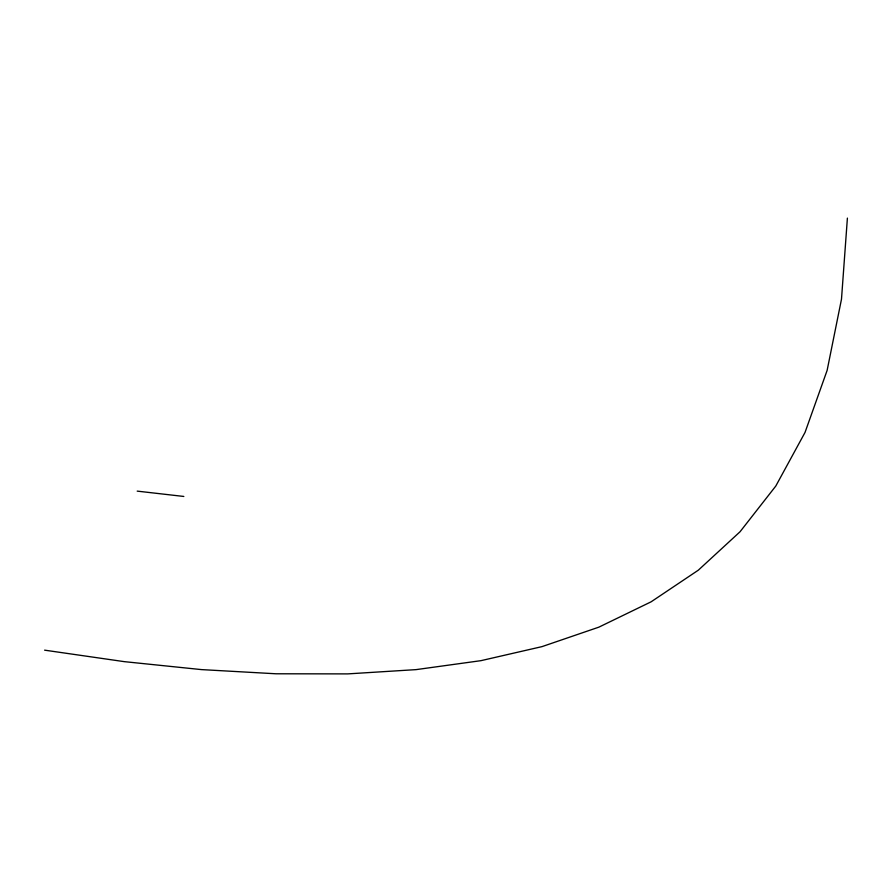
<?xml version="1.0" encoding="UTF-8"?>
<svg xmlns="http://www.w3.org/2000/svg" width="892" height="892" viewBox="0 0 892 892"><rect width="100%" height="100%" fill="white"/><g stroke="black" fill="none" stroke-linecap="round" stroke-linejoin="round"><path stroke-width="1.34" d="M847.4 218.105L841.49 299.177L827.129 370.381L805.019 432.453L775.795 486.04L740.037 531.766L698.313 570.189L651.104 601.821L598.866 627.154L542.024 646.622L480.978 660.66L416.073 669.624L347.657 673.895L276.029 673.783L201.469 669.602L124.244 661.641L44.6 650.157M137.201 491.124L183.83 496.454"/></g></svg>
